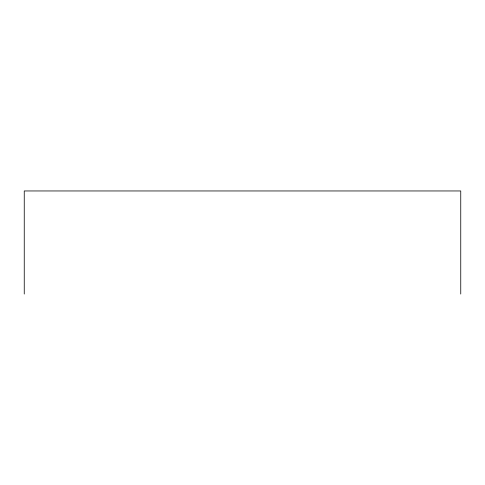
<?xml version="1.0" encoding="UTF-8"?>
<svg xmlns="http://www.w3.org/2000/svg" width="485" height="485" viewBox="0 0 485 485"><rect width="100%" height="100%" fill="white"/><g stroke="black" fill="none" stroke-linecap="round" stroke-linejoin="round"><path stroke-width="0.73" d="M460.75 294.043L460.75 190.957L24.25 190.957L24.25 294.043"/></g></svg>
